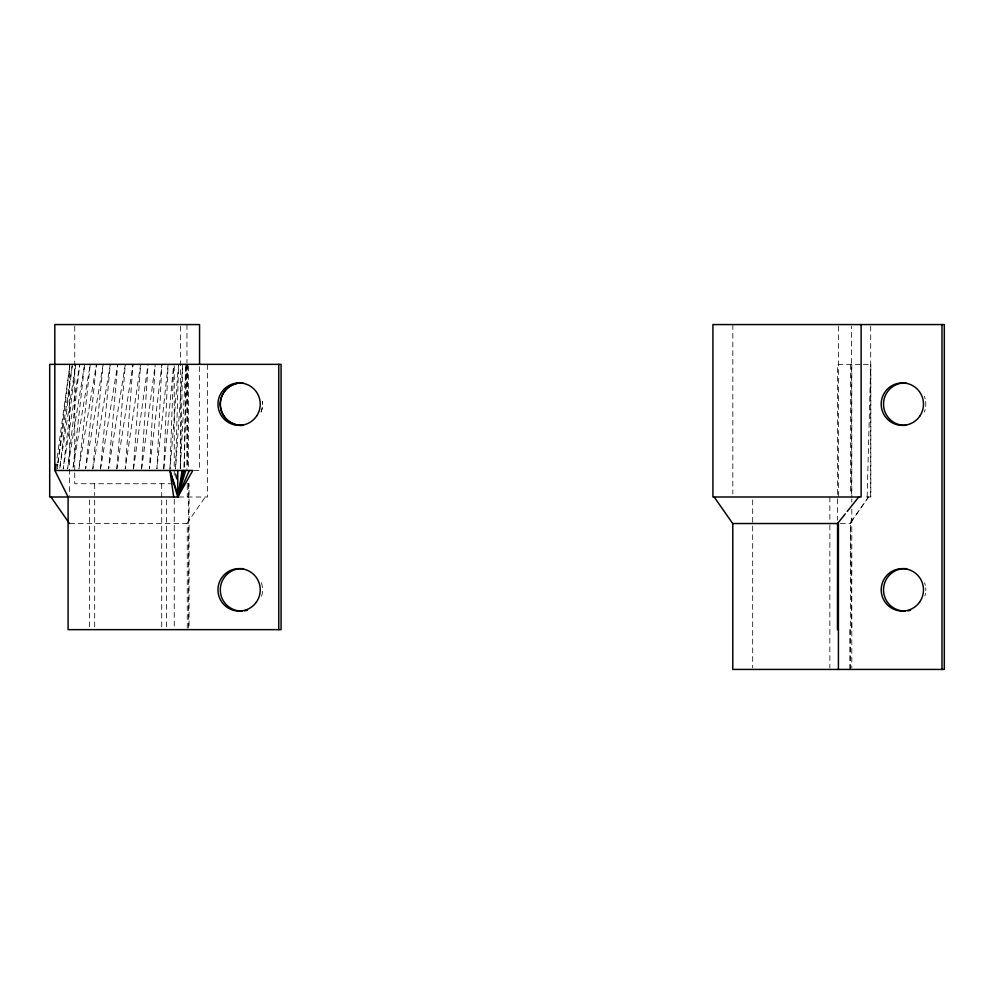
<?xml version="1.0" encoding="UTF-8"?>
<svg xmlns="http://www.w3.org/2000/svg" width="994" height="994" viewBox="0 0 994 994"><rect width="100%" height="100%" fill="white"/><g stroke="black" fill="none" stroke-linecap="round" stroke-linejoin="round"><path stroke-width="0.75" stroke-dasharray="4.97 3.73" d="M851.373 493.919L851.386 326.094M180.237 468.932L182.685 364.351L175.578 468.932L178.572 364.351L170.049 468.932M186.897 365.891L184.089 468.932L185.953 364.351L180.287 468.932M867.153 497L870.707 364.351M169.974 468.932L173.627 365.891M163.712 468.932L168.098 364.351L156.903 468.932L161.898 364.351L149.485 468.932L155.089 365.891M141.546 468.932L147.944 365.891M133.42 468.932L140.614 364.351L125.219 468.957L133.01 364.351L116.882 468.957M116.77 468.932L125.331 364.351L108.619 468.957L117.727 364.351L100.58 468.957M100.469 468.932L110.297 364.351L92.864 468.957M163.799 468.932L173.689 364.351M92.765 468.932L103.165 364.351L85.608 468.957L96.443 364.351L78.911 468.957L90.243 364.351L72.885 468.957L84.652 364.351L67.617 468.957L79.769 364.351L63.194 468.957L75.656 364.351L59.677 468.957L72.202 365.891M57.652 464.322L57.093 468.932L57.776 464.409M57.851 462.782L69.829 365.891M141.657 468.932L155.176 364.351M57.056 458.172L69.804 365.891M133.531 468.932L148.044 364.351M58 462.893L72.388 364.351M850.491 669.434L850.491 523.527L851.796 518.495M849.795 669.434L849.795 629.649L851.796 629.649L850.491 523.527L851.373 521.527M186.76 523.527L205.286 497M860.332 364.351L837.457 364.351L837.544 497.261M863.301 364.351L870.819 364.351L870.819 497L864.01 497M193.954 470.473L199.558 470.473L199.558 365.891M173.204 483.73L74.749 483.73L74.749 472.92M186.947 483.73L189.071 483.73L189.071 629.649M178.572 497L207.597 497L207.597 364.351M69.481 523.527L187.27 523.527L187.27 629.649M840.328 523.527L850.491 523.527M176.51 479.319L175.64 471.939L176.398 481.22M837.544 498.802L837.557 520.098M870.707 326.094L870.707 497M851.796 364.351L851.796 497.509M851.796 499.05L851.796 502.132M851.796 509.251L851.796 667.906M850.491 364.351L850.491 493.919M838.389 326.094L838.389 497M829.853 497L829.853 522.061M829.853 525.081L829.853 667.881M752.682 499.945L752.682 667.881M732.826 324.566L732.826 493.919M188.574 365.904L188.574 468.298M188.574 483.817L188.574 628.096M187.27 364.351L187.27 467.689M187.27 484.662L187.27 497M186.947 324.566L186.947 362.822M186.947 364.351L186.947 470.473M180.635 326.107L180.635 468.286M174.236 365.904L174.236 477.605M174.236 499.323L174.236 628.096M166.632 499.945L166.632 629.649M161.711 483.73L161.711 497M161.711 500.081L161.711 629.649M94.678 483.73L94.678 495.521M94.678 500.081L94.678 628.109M89.46 499.945L89.46 628.109M74.749 326.107L74.749 471.367M69.592 364.351L69.592 467.689M69.592 469.243L69.592 495.459M924.321 396.333A21.222 21.147 -90 0 1 925.141 398.867M925.638 401.489A21.222 21.147 -90 0 1 925.638 406.807M925.141 409.429A21.222 21.147 -90 0 1 924.321 411.963M924.569 582.732A21.222 21.147 -90 0 1 925.302 585.292M925.712 587.926A21.222 21.147 -90 0 1 925.787 590.585M925.526 593.244A21.222 21.147 -90 0 1 924.942 595.841M261.347 582.732A21.222 21.147 -90 0 1 260.801 598.351M868.507 497L849.982 523.527L868.507 497M261.087 411.963A21.222 21.147 -90 0 0 262.404 401.489A21.222 21.147 90 0 1 261.087 411.963"/><path stroke-width="1.49" d="M837.569 523.179L837.457 629.649L838.414 629.649M55.353 470.473L56.198 464.322M182.175 470.473L177.764 497L169.924 470.473L173.689 497M183.381 470.473L177.764 497L192.824 470.473L54.832 470.473L54.807 324.566L199.558 324.566L199.558 364.351M183.915 470.473L177.764 497L177.764 470.473M185.716 470.473L177.764 497L189.332 470.473M837.569 523.527L845.26 513.886M847.186 511.475L858.741 497M53.44 364.351L49.7 364.351L49.7 497L178.572 497M54.807 364.351L281.078 364.351L281.078 629.649L68.101 629.649L68.101 497L54.832 470.473M714.177 497L732.702 523.527L838.414 523.527L838.414 669.434M50.955 497L69.481 523.527M169.924 470.473L177.441 493.496M941.989 324.566L941.989 669.434M861.115 324.566L861.115 497L712.922 497L712.922 324.566L944.3 324.566L944.3 669.434L732.789 669.434L732.789 523.527M278.767 364.351L278.767 629.649M905.981 425.333A21.222 21.147 -90 0 1 883.517 404.148A21.222 21.147 -90 0 1 905.981 382.963M910.492 610.254A21.222 21.147 -90 0 1 907.895 610.825M905.248 611.062A21.222 21.147 -90 0 1 883.529 589.119A21.222 21.147 -90 0 1 906.714 568.73M247.257 610.254A21.222 21.147 -90 0 1 244.673 610.825M242.027 611.062A21.222 21.147 -90 0 1 220.308 589.119A21.222 21.147 -90 0 1 243.493 568.73M919.959 415.89A21.222 21.147 -90 0 0 903.67 382.963A21.222 21.147 -90 0 0 883.405 413.591A21.222 21.147 -90 0 0 919.959 415.89M919.537 602.202A21.222 21.147 -90 0 0 904.403 568.73A21.222 21.147 -90 0 0 883.094 598.624A21.222 21.147 -90 0 0 919.537 602.202M256.725 415.89A21.222 21.147 -90 0 0 240.449 382.963A21.222 21.147 -90 0 0 220.183 413.591A21.222 21.147 -90 0 0 256.725 415.89M220.283 404.148A21.222 21.147 -90 0 0 242.76 425.333A21.222 21.147 90 0 1 220.283 404.148A21.222 21.147 -90 0 1 242.76 382.963A21.222 21.147 90 0 0 220.283 404.148M256.315 602.202A21.222 21.147 -90 0 0 241.182 568.73A21.222 21.147 -90 0 0 219.86 598.624A21.222 21.147 -90 0 0 256.315 602.202"/></g></svg>
